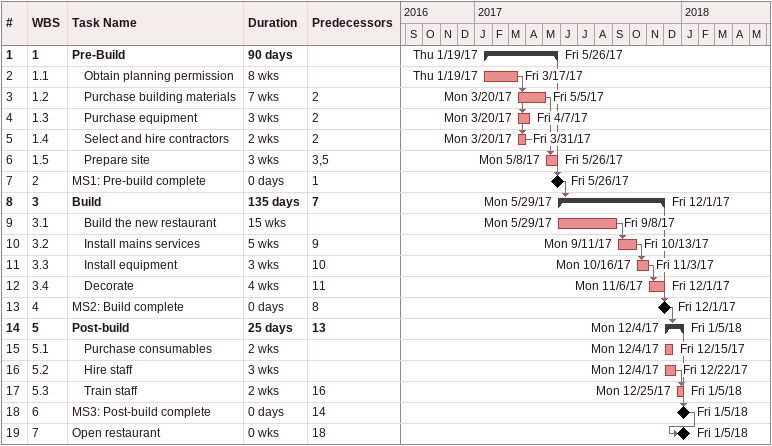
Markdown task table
| ID | WBS | Task | Duration | Start | Finish | Predecessors |
|---|---|---|---|---|---|---|
| 1 | 1 | **Pre-Build** | 90d | 2017-01-19 | 2017-05-26 |  |
| 2 | 1.1 | Obtain planning permission | 8w | 2017-01-19 | 2017-03-17 |  |
| 3 | 1.2 | Purchase building materials | 7w | 2017-03-20 | 2017-05-05 | 2 |
| 4 | 1.3 | Purchase equipment | 3w | 2017-03-20 | 2017-04-07 | 2 |
| 5 | 1.4 | Select and hire contractors | 2w | 2017-03-20 | 2017-03-31 | 2 |
| 6 | 1.5 | Prepare site | 3w | 2017-05-08 | 2017-05-26 | 3, 5 |
| 7 | 2 | MS1: Pre-build complete | 0d | 2017-05-26 | 2017-05-26 | 1 |
| 8 | 3 | **Build** | 135d | 2017-05-29 | 2017-12-01 | 7 |
| 9 | 3.1 | Build the new restaurant | 15w | 2017-05-29 | 2017-09-08 |  |
| 10 | 3.2 | Install mains services | 5w | 2017-09-11 | 2017-10-13 | 9 |
| 11 | 3.3 | Install equipment | 3w | 2017-10-16 | 2017-11-03 | 10 |
| 12 | 3.4 | Decorate | 4w | 2017-11-06 | 2017-12-01 | 11 |
| 13 | 4 | MS2: Build complete | 0d | 2017-12-01 | 2017-12-01 | 8 |
| 14 | 5 | **Post-build** | 25d | 2017-12-04 | 2018-01-05 | 13 |
| 15 | 5.1 | Purchase consumables | 2w | 2017-12-04 | 2017-12-15 |  |
| 16 | 5.2 | Hire staff | 3w | 2017-12-04 | 2017-12-22 |  |
| 17 | 5.3 | Train staff | 2w | 2017-12-25 | 2018-01-05 | 16 |
| 18 | 6 | MS3: Post-build complete | 0d | 2018-01-05 | 2018-01-05 | 14 |
| 19 | 7 | Open restaurant | 0w | 2018-01-05 | 2018-01-05 | 18 |
